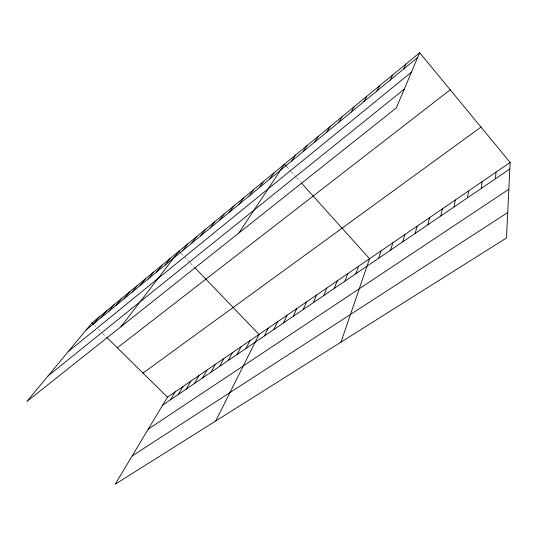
<?xml version="1.0" encoding="UTF-8"?>
<svg xmlns="http://www.w3.org/2000/svg" width="537" height="537" viewBox="0 0 537 537"><rect width="100%" height="100%" fill="white"/><g stroke="black" fill="none" stroke-linecap="round" stroke-linejoin="round"><path stroke-width="0.4" stroke-dasharray="2.69 2.01" d="M94.854 325.644L95.982 326.758M98.251 328.993L102.205 332.886M102.768 333.437L106.145 336.766M181.238 253.511L189.695 262.304M190.259 262.888L194.186 266.976M286.637 166.544L290.913 171.303M291.443 171.894L296.243 177.23M296.773 177.821L300.485 181.949"/><path stroke-width="0.81" d="M510.15 162.463L506.492 237.965L115.16 484.273L167.457 397.152L510.15 162.463L419.659 52.727L92.022 322.858L26.85 401.515L396.34 107.883L419.659 52.727M495.436 178.808L496 172.155M481.347 188.393L482.145 181.64M467.559 197.764L468.586 190.93M454.06 206.946L455.302 200.019M440.843 215.934L442.3 208.927M427.902 224.735L429.56 217.653M415.229 233.353L417.074 226.205M402.81 241.798L404.838 234.588M390.641 250.074L392.842 242.798M378.713 258.183L381.082 250.853M340.968 342.15L369.55 258.753L301.552 183.13M355.883 273.709L358.568 266.271M344.962 281.133L347.788 273.655M334.242 288.423L337.209 280.905M323.717 295.585L326.818 288.02M313.386 302.606L316.608 295.008M303.244 309.507L306.587 301.868M293.283 316.28L296.746 308.614M403.77 68.89L406.012 63.984M283.496 322.938L287.073 315.239M273.877 329.476L277.562 321.75M390.204 80.047L392.654 74.992M264.432 335.9L268.225 328.147M215.787 420.941L259.035 334.437L194.743 267.56M246.027 348.419L250.007 340.619M376.934 90.954L379.599 85.759M237.052 354.521L241.133 346.701M228.238 360.515L232.4 352.675M363.952 101.621L366.811 96.298M219.566 366.415L223.815 358.555M211.034 372.208L215.371 364.341M351.252 112.058L354.306 106.615M202.65 377.914L207.06 370.033M194.401 383.525L198.885 375.632M186.279 389.043L190.843 381.136M338.827 122.275L342.056 116.71M178.297 394.48L182.922 386.559M170.437 399.823L175.129 391.896M326.664 132.27L330.067 126.598M314.756 142.057L318.32 136.277M303.09 151.642L306.815 145.762M291.672 161.033L295.545 155.059M238.884 233.011L284.496 164.168L286.1 165.946M269.836 178.982L273.984 172.833M259.391 187.561L263.667 181.338M249.155 195.978L253.551 189.682M239.106 204.235L243.623 197.864M229.245 212.337L233.877 205.906M219.573 220.291L224.305 213.793M210.081 228.097L214.914 221.539M200.757 235.756L205.684 229.145M191.602 243.281L196.629 236.616M182.614 250.672L187.728 243.952M120.946 326.738L178.982 251.162L180.674 252.92M165.114 265.056L170.39 258.243M156.589 272.058L161.946 265.204M148.219 278.945L153.642 272.051M139.989 285.711L145.487 278.777M131.894 292.356L137.465 285.389M123.946 298.894L129.571 291.893M116.12 305.325L121.818 298.29M108.434 311.641L114.186 304.586M100.869 317.864L106.675 310.775M93.431 323.979L99.291 316.864M86.108 329.993L417.652 57.479M68.165 351.648L411.423 72.206M48.088 375.88L404.227 89.223M117.355 347.801L450.234 89.8M142.996 373.061L480.991 127.101M162.698 405.086L509.835 169.014M148.266 429.123L508.854 189.259M132.156 455.953L507.727 212.551M92.022 322.858L93.72 324.529M106.709 337.317L167.457 397.152"/></g></svg>
